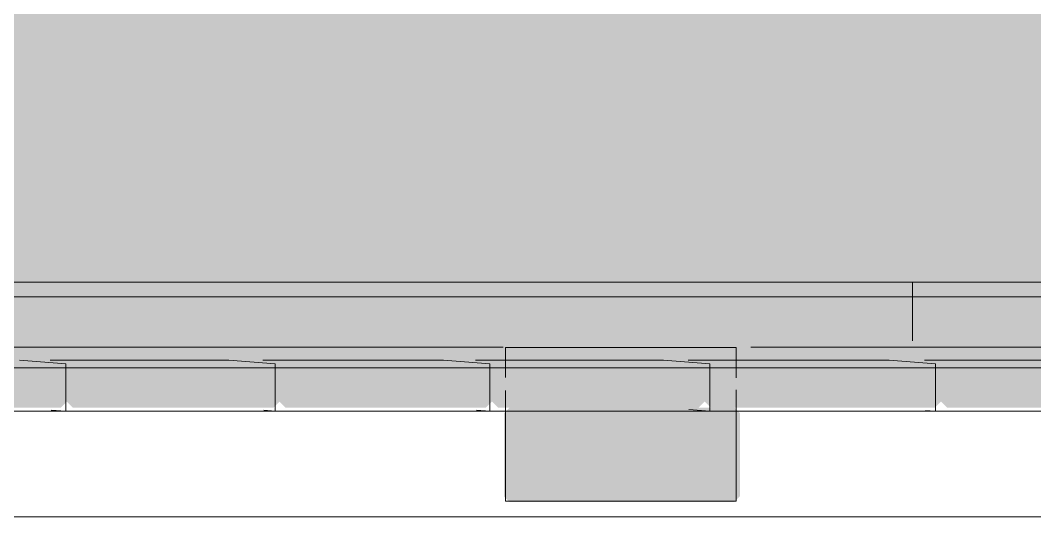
# Model space of a CAD drawing. Header units: millimetres. Extents: x 0 to 84100, y 0 to 59400.
# Drawn here: x 40115 to 40973, y 18577 to 18997 of the extents above; entities that cross this region are included whole.
import ezdxf

# ---------------------------------------------------------------- set-up
doc = ezdxf.new("R2010")
doc.units = ezdxf.units.MM
doc.layers.add('10_見えがかり', color=7, linetype='Continuous', lineweight=13)
doc.layers.add('12_見えがかり（ガラス）', color=5, linetype='Continuous', lineweight=9)

msp = doc.modelspace()

# ---------------------------------------------------------------- hatches: boundary and pattern name
at = {"layer": '10_見えがかり', "true_color": 0xe9dcc4}
for points in [[(42439.04, 19049.71), (42529.04, 19049.71), (42539.04, 19039.71), (42729.04, 19039.71), (42739.04, 19029.71), (42829.04, 19029.71), (42839.04, 19019.71), (42929.04, 19019.71), (42939.04, 19009.71), (43029.04, 19009.71), (43039.04, 18999.71), (43129.04, 18999.71), (43139.04, 18989.71), (43229.04, 18989.71), (43239.04, 18979.71), (43429.04, 18979.71), (43439.04, 18969.71), (43529.04, 18969.71), (43539.04, 18959.71), (43629.04, 18959.71), (43639.04, 18949.71), (43729.04, 18949.71), (43739.04, 18939.71), (43829.04, 18939.71), (43839.04, 18929.71), (43929.04, 18929.71), (43939.04, 18919.71), (44029.04, 18919.71), (44039.04, 18909.71), (44229.04, 18909.71), (44239.04, 18899.71), (44329.04, 18899.71), (44339.04, 18889.71), (44429.04, 18889.71), (44439.04, 18879.71), (44529.04, 18879.71), (44539.04, 18869.71), (44629.04, 18869.71), (44639.04, 18859.71), (44729.04, 18859.71), (44739.04, 18849.71), (44829.04, 18849.71), (44834.04, 18844.71), (44834.04, 18834.71), (44829.04, 18829.71), (44819.04, 18829.71), (44809.04, 18819.71), (44799.04, 18819.71), (44789.04, 18809.71), (44779.04, 18809.71), (44774.04, 18804.71), (44779.04, 18799.71), (44839.04, 18799.71), (44844.04, 18794.71), (44844.04, 18784.71), (44839.04, 18779.71), (44729.04, 18779.71), (36769.04, 18779.71), (36759.04, 18789.71), (36659.04, 18789.71), (36649.04, 18799.71), (36559.04, 18799.71), (36549.04, 18809.71), (36449.04, 18809.71), (36439.04, 18819.71), (36349.04, 18819.71), (36339.04, 18829.71), (36249.04, 18829.71), (36239.04, 18839.71), (36139.04, 18839.71), (36129.04, 18849.71), (35929.04, 18849.71), (35919.04, 18859.71), (35829.04, 18859.71), (35819.04, 18869.71), (35729.04, 18869.71), (35719.04, 18879.71), (35619.04, 18879.71), (35609.04, 18889.71), (35519.04, 18889.71), (35509.04, 18899.71), (35409.04, 18899.71), (35399.04, 18909.71), (35209.04, 18909.71), (35199.04, 18919.71), (35099.04, 18919.71), (35089.04, 18929.71), (34999.04, 18929.71), (34989.04, 18939.71), (34989.04, 18939.71), (34889.04, 18939.71), (34879.04, 18949.71), (34879.04, 18949.71), (34789.04, 18949.71), (34779.04, 18959.71), (34779.04, 18959.71), (34689.04, 18959.71), (34679.04, 18969.71), (34679.04, 18969.71), (34579.04, 18969.71), (34569.04, 18979.71), (34569.04, 18979.71), (34369.04, 18979.71), (34359.04, 18989.71), (34269.04, 18989.71), (34264.04, 18994.71), (34264.04, 19004.71), (34279.04, 19019.71), (34289.04, 19019.71), (34299.04, 19029.71), (34309.04, 19029.71), (34319.04, 19039.71), (34329.04, 19039.71), (34339.04, 19049.71), (34349.04, 19049.71), (34359.04, 19059.71), (35439.04, 19059.71), (35449.04, 19049.71), (35539.04, 19049.71), (35549.04, 19039.71), (40889.04, 19039.71), (40899.04, 19049.71), (40909.04, 19049.71), (40919.04, 19059.71), (42429.04, 19059.71)], [(40154.04, 18674.71), (40149.04, 18669.71), (39989.04, 18669.71), (39984.04, 18674.71), (39984.04, 18699.71), (40154.04, 18699.71)], [(40334.04, 18674.71), (40329.04, 18669.71), (40159.04, 18669.71), (40154.04, 18674.71), (40154.04, 18699.71), (40334.04, 18699.71)], [(40514.04, 18674.71), (40509.04, 18669.71), (40339.04, 18669.71), (40334.04, 18674.71), (40334.04, 18699.71), (40514.04, 18699.71)], [(40694.04, 18674.71), (40689.04, 18669.71), (40519.04, 18669.71), (40514.04, 18674.71), (40514.04, 18699.71), (40694.04, 18699.71)], [(40894.04, 18674.71), (40889.04, 18669.71), (40699.04, 18669.71), (40694.04, 18674.71), (40694.04, 18699.71), (40894.04, 18699.71)], [(41084.04, 18674.71), (41079.04, 18669.71), (40899.04, 18669.71), (40894.04, 18674.71), (40894.04, 18699.71), (41084.04, 18699.71)], [(40724.04, 18594.71), (40719.04, 18589.71), (40529.04, 18589.71), (40524.04, 18594.71), (40524.04, 18664.71), (40529.04, 18669.71), (40719.04, 18669.71), (40724.04, 18664.71)]]:
    msp.add_hatch(color=8, dxfattribs=at).paths.add_polyline_path(points)
at = {"layer": '12_見えがかり（ガラス）', "true_color": 0xdce9f2}
msp.add_hatch(color=8, dxfattribs=at).paths.add_polyline_path([(34569.04, 18979.71), (34579.04, 18969.71), (34679.04, 18969.71), (34689.04, 18959.71), (34779.04, 18959.71), (34789.04, 18949.71), (34879.04, 18949.71), (34889.04, 18939.71), (34989.04, 18939.71), (34999.04, 18929.71), (35089.04, 18929.71), (35099.04, 18919.71), (35199.04, 18919.71), (35209.04, 18909.71), (35399.04, 18909.71), (35409.04, 18899.71), (35509.04, 18899.71), (35519.04, 18889.71), (35609.04, 18889.71), (35619.04, 18879.71), (35719.04, 18879.71), (35729.04, 18869.71), (35819.04, 18869.71), (35829.04, 18859.71), (35919.04, 18859.71), (35929.04, 18849.71), (36129.04, 18849.71), (36139.04, 18839.71), (36239.04, 18839.71), (36249.04, 18829.71), (36339.04, 18829.71), (36349.04, 18819.71), (36439.04, 18819.71), (36449.04, 18809.71), (36549.04, 18809.71), (36559.04, 18799.71), (36649.04, 18799.71), (36659.04, 18789.71), (36759.04, 18789.71), (36769.04, 18779.71), (44729.04, 18779.71), (44739.04, 18769.71), (44849.04, 18769.71), (44864.04, 18754.71), (44864.04, 18704.71), (44859.04, 18699.71), (36879.04, 18699.71), (36869.04, 18709.71), (36759.04, 18709.71), (36749.04, 18719.71), (36639.04, 18719.71), (36629.04, 18729.71), (36519.04, 18729.71), (36509.04, 18739.71), (36399.04, 18739.71), (36389.04, 18749.71), (36279.04, 18749.71), (36269.04, 18759.71), (36159.04, 18759.71), (36149.04, 18769.71), (36039.04, 18769.71), (36029.04, 18779.71), (35919.04, 18779.71), (35909.04, 18789.71), (35799.04, 18789.71), (35789.04, 18799.71), (35679.04, 18799.71), (35669.04, 18809.71), (35559.04, 18809.71), (35549.04, 18819.71), (35439.04, 18819.71), (35429.04, 18829.71), (35319.04, 18829.71), (35309.04, 18839.71), (35199.04, 18839.71), (35189.04, 18849.71), (35079.04, 18849.71), (35069.04, 18859.71), (34959.04, 18859.71), (34949.04, 18869.71), (34839.04, 18869.71), (34829.04, 18879.71), (34719.04, 18879.71), (34709.04, 18889.71), (34599.04, 18889.71), (34589.04, 18899.71), (34479.04, 18899.71), (34469.04, 18909.71), (34359.04, 18909.71), (34349.04, 18919.71), (34249.04, 18919.71), (34244.04, 18924.71), (34244.04, 18974.71), (34249.04, 18979.71)])

# ---------------------------------------------------------------- linework, layer by layer
at = {"layer": '10_見えがかり'}
for points in [[(41346.87, 18775.71), (37346.87, 18775.71), (36978.82, 18775.71), (36863.97, 18775.71), (36863.97, 18784.37), (36759.97, 18784.37), (36759.97, 18793.04), (36655.97, 18793.04), (36655.97, 18801.71), (36551.97, 18801.71)], [(40869.85, 18726.05), (40869.85, 18776.01)], [(39668.69, 18720.71), (40344.05, 18720.71)], [(40344.05, 18720.71), (40523.58, 18720.71)], [(40525.32, 18720.38), (40720.57, 18720.38), (40720.57, 18694.79)], [(40525.32, 18695.19), (40525.32, 18720.38)], [(40733.02, 18720.71), (41062.15, 18720.71)], [(40113.98, 18709.87), (40153.34, 18706.54), (40153.34, 18666.54), (39980.81, 18666.54), (39970.96, 18667.38)], [(40139.97, 18709.87), (40291.12, 18709.87)], [(40291.12, 18709.87), (40330.45, 18706.54), (40330.45, 18666.54), (40153.33, 18666.54), (40140.83, 18667.6)], [(40319.97, 18709.87), (40472.85, 18709.87)], [(40472.85, 18709.87), (40512.15, 18706.54), (40512.15, 18666.54), (40330.43, 18666.54), (40320.98, 18667.34)], [(40499.97, 18709.87), (40659.16, 18709.87)], [(40659.16, 18709.87), (40698.43, 18706.54), (40698.43, 18666.54), (40512.13, 18666.54), (40500.89, 18667.5)], [(40679.97, 18709.87), (40850.06, 18709.87)], [(40850.06, 18709.87), (40889.29, 18706.54), (40889.29, 18666.54), (40698.41, 18666.54), (40680.61, 18668.05)], [(40879.97, 18709.87), (41045.54, 18709.87)], [(41045.54, 18709.87), (41084.72, 18706.54), (41084.72, 18666.54), (40889.27, 18666.54), (40881.04, 18667.24)], [(40720.57, 18684.63), (40720.57, 18590.38), (40525.32, 18590.38), (40525.32, 18684.22)], [(39731.83, 18577.37), (40273.18, 18577.37)], [(40273.18, 18577.37), (40857.29, 18577.37)], [(40857.29, 18577.37), (41484.03, 18577.37)]]:
    msp.add_lwpolyline(points, dxfattribs=at)
at = {"layer": '12_見えがかり（ガラス）'}
for points in [[(40082.92, 18763.21), (40254.14, 18763.21)], [(40254.14, 18763.21), (40429.8, 18763.21)], [(40429.8, 18763.21), (40609.9, 18763.21)], [(40609.9, 18763.21), (40794.43, 18763.21)], [(40794.43, 18763.21), (40983.38, 18763.21)], [(40082.92, 18703.21), (40254.14, 18703.21)], [(40254.14, 18703.21), (40429.8, 18703.21)], [(40429.8, 18703.21), (40609.9, 18703.21)], [(40609.9, 18703.21), (40794.43, 18703.21)], [(40794.43, 18703.21), (40983.38, 18703.21)]]:
    msp.add_lwpolyline(points, dxfattribs=at)

doc.saveas('drawing.dxf')
